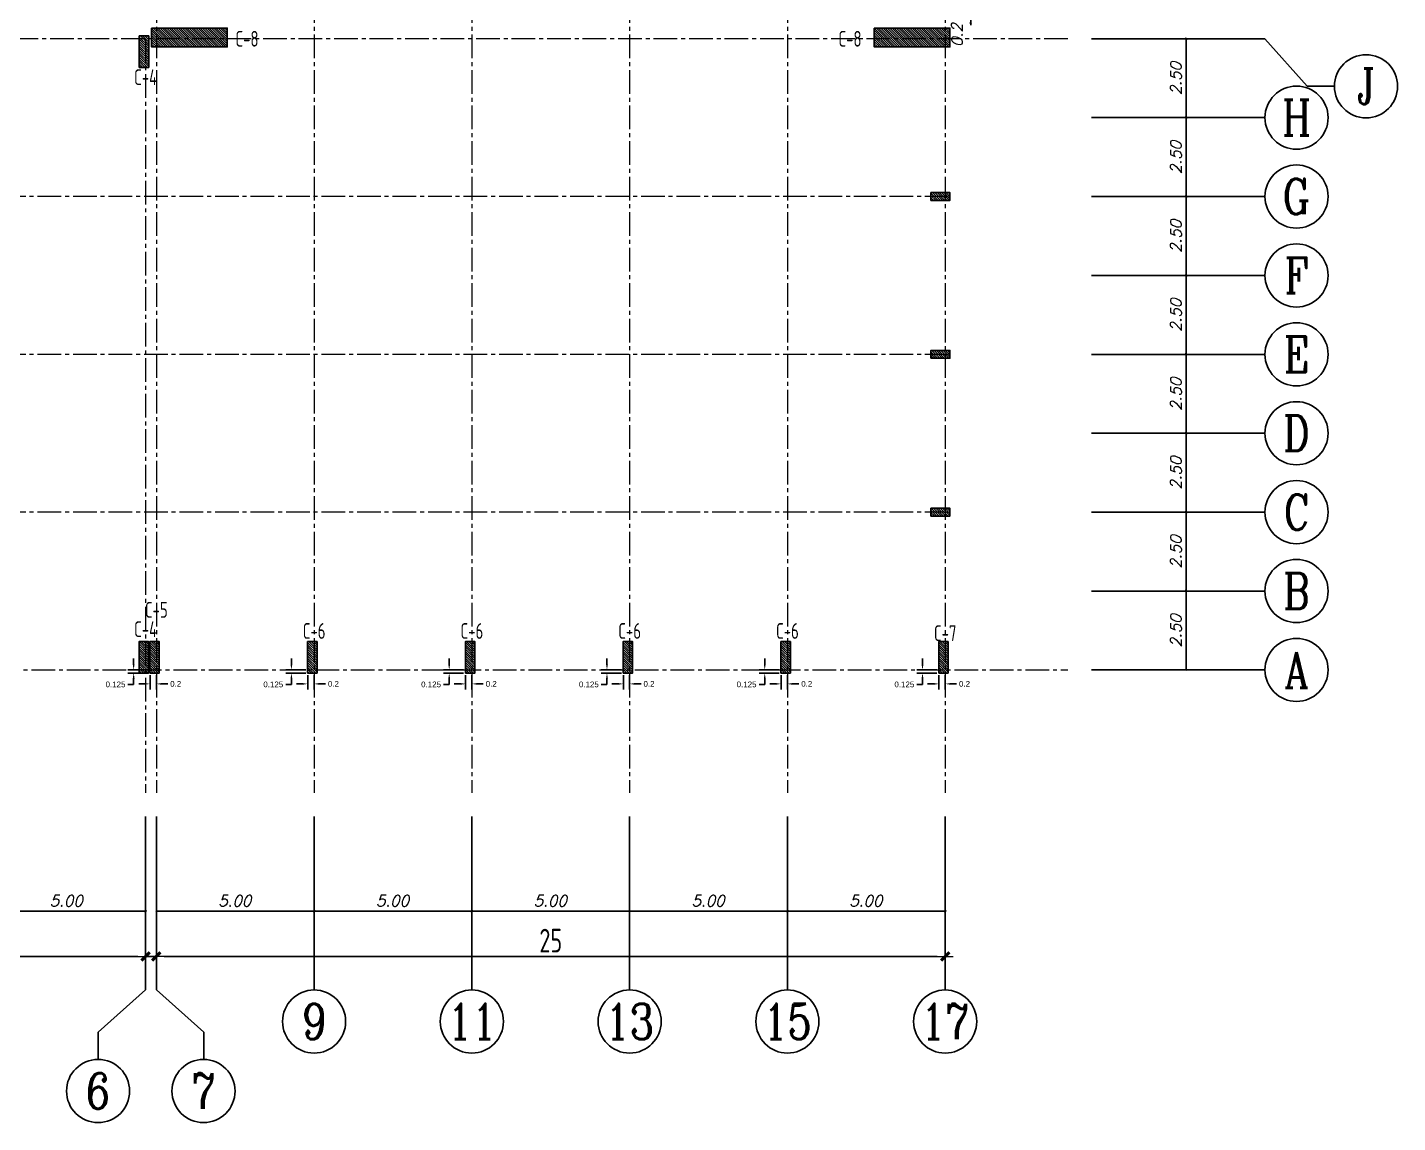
# Model space of a CAD drawing. Header units: metres. Extents: x 202848 to 204724, y 1924431 to 1925550.
# Drawn here: x 204070.91 to 204114.33, y 1925070.62 to 1925105.32 of the extents above; entities that cross this region are included whole.
import ezdxf
from ezdxf.enums import TextEntityAlignment as Align

# ---------------------------------------------------------------- set-up
doc = ezdxf.new("R2010")
doc.units = ezdxf.units.M
doc.header["$MEASUREMENT"] = 0
doc.linetypes.add('CENTER2', pattern=[1.125, 0.75, -0.125, 0.125, -0.125])
doc.layers.add('Axis', color=1, linetype='CENTER2', lineweight=5)
doc.layers.add('Dimations', color=3, linetype='Continuous', lineweight=5)
for name, color, linetype in [('Axis Name', 8, 'Continuous'), ('Columns', 2, 'Continuous'), ('YQ_DIM', 3, 'Continuous')]:
    doc.layers.add(name, color=color, linetype=linetype)
doc.styles.add('ROMANS', font='romans.shx', dxfattribs={"oblique": 15})
doc.styles.get("Standard").update_dxf_attribs({"font": 'arial.ttf'})
doc.styles.add('YQ_AXIS', font='COMPLEX.SHX', dxfattribs={"width": 0.8, "bigfont": 'GBCBIG.SHX'})
doc.styles.add('YQ_DIM', font='SUPEROS.SHX', dxfattribs={"width": 0.8, "bigfont": 'HZDX.SHX'})
doc.styles.add('YQ_TEXT', font='SUPEROS.SHX', dxfattribs={"width": 0.8, "bigfont": 'HZDX.SHX'})
doc.dimstyles.new('Copy(2) of DIM-50$', dxfattribs={"dimscale": 0, "dimtxt": 0.35, "dimasz": 0.03, "dimexe": 0, "dimexo": 0, "dimgap": 0.15, "dimtad": 1, "dimzin": 0, "dimdsep": 46, "dimtxsty": 'ROMANS', "dimblk1": 'OBLIQUE', "dimblk2": 'DTICK', "dimsah": 1, "dimcen": 0.1, "dimse1": 1, "dimse2": 1, "dimclrd": 2, "dimclre": 51, "dimclrt": 3, "dimaunit": 1, "dimadec": 0, "dimazin": 0, "dimtfac": 1e-05, "dimtmove": 2, "dimatfit": 0, "dimldrblk": 'DTICK', "dimfxl": 0, "dimtolj": 1, "dimtzin": 0, "dimlwe": -1, "dimarcsym": 0})
doc.dimstyles.get("Standard").update_dxf_attribs({"dimtxt": 0.18, "dimasz": 0.18, "dimexe": 0.18, "dimexo": 0.0625, "dimgap": 0.09, "dimtad": 0, "dimtih": 1, "dimtoh": 1, "dimdec": 4, "dimzin": 0, "dimdsep": 46, "dimtxsty": 'Standard', "dimcen": 0.09, "dimadec": 0, "dimazin": 0, "dimtfac": 1, "dimtdec": 4, "dimtofl": 0, "dimtmove": 0, "dimatfit": 3, "dimfxl": 1, "dimtolj": 1, "dimtzin": 0, "dimarcsym": 0})
doc.dimstyles.new('yqm0_250', dxfattribs={"dimscale": 0.25, "dimtxt": 3, "dimasz": 1, "dimexe": 1.5, "dimexo": 3, "dimgap": 0.5, "dimtad": 1, "dimdec": 3, "dimdsep": 46, "dimtxsty": 'YQ_DIM', "dimblk": 'YQTICK', "dimcen": 0, "dimclrd": 256, "dimclre": 256, "dimclrt": 7, "dimadec": 1, "dimazin": 2, "dimtfac": 1, "dimtdec": 4, "dimtix": 1, "dimtmove": 2, "dimatfit": 2, "dimfxl": 1, "dimtolj": 1, "dimtzin": 0, "dimarcsym": 0})
pattern_1 = [(135, (510.506864, 218.711283), (-0.0353553390593, -0.0353553390593), [])]
pattern_2 = [(135, (510.506864, 218.751283), (-0.0353553390593, -0.0353553390593), [])]
pattern_3 = [(135, (510.45054, 218.211283), (-0.0353553390593, -0.0353553390593), [])]

# ---------------------------------------------------------------- blocks, each defined once
blk = doc.blocks.new('_OBLIQUE')
at = {"color": 0, "linetype": 'ByBlock'}
blk.add_line((-0.5, -0.5), (0.5, 0.5), dxfattribs=at)
blk = doc.blocks.new('DTICK')
at = {"color": 3}
blk.add_line((-1, -1), (1, 1), dxfattribs=at)
for p, q in [((-1, 0), (1, 0)), ((0, 1), (0, -1))]:
    blk.add_line(p, q)
blk = doc.blocks.new('*D657')
at = {"layer": 'Defpoints', "color": 0, "lineweight": -2, "transparency": 16777216}
for p in [(204100.094, 1925105.645), (204100.094, 1925105.455), (204100.802, 1925105.455)]:
    blk.add_point(p, dxfattribs=at)
at = {"layer": 'Dimations', "color": 2, "lineweight": -2, "transparency": 16777216}
for p, q in [((204100.802, 1925105.645), (204100.802, 1925105.675)), ((204100.802, 1925105.645), (204100.802, 1925105.455)), ((204100.802, 1925105.425), (204100.802, 1925105.395))]:
    blk.add_line(p, q, dxfattribs=at)
at = {"layer": 'Dimations', "color": 2, "lineweight": -2, "transparency": 16777216, "xscale": 0.03, "yscale": 0.03, "zscale": 0.03}
for name, p, rotation in [('_OBLIQUE', (204100.802, 1925105.645), 270), ('DTICK', (204100.802, 1925105.455), 90)]:
    blk.add_blockref(name, p, dxfattribs=dict(at, rotation=rotation))
at = {"layer": 'Dimations', "color": 3, "lineweight": -2, "transparency": 16777216, "insert": (204100.369, 1925105.081), "char_height": 0.35, "attachment_point": 5, "rotation": 90, "style": 'ROMANS'}
blk.add_mtext('\\A1;0.2', dxfattribs=at)
blk = doc.blocks.new('*D747')
at = {"layer": 'Defpoints', "color": 0, "lineweight": -2, "transparency": 16777216}
for p in [(204099.794, 1925084.865), (204099.994, 1925084.865), (204099.994, 1925084.522)]:
    blk.add_point(p, dxfattribs=at)
at = {"layer": 'Dimations', "color": 0, "lineweight": -2, "transparency": 16777216}
for p, q in [((204099.794, 1925084.802), (204099.794, 1925084.342)), ((204099.994, 1925084.802), (204099.994, 1925084.342)), ((204099.614, 1925084.522), (204099.434, 1925084.522)), ((204100.174, 1925084.522), (204100.354, 1925084.522))]:
    blk.add_line(p, q, dxfattribs=at)
for points in [[(204099.614, 1925084.552), (204099.614, 1925084.492), (204099.794, 1925084.522)], [(204100.174, 1925084.552), (204100.174, 1925084.492), (204099.994, 1925084.522)]]:
    blk.add_solid(points, dxfattribs=at)
at = {"layer": 'Dimations', "color": 0, "lineweight": -2, "transparency": 16777216, "insert": (204100.607, 1925084.522), "char_height": 0.18, "attachment_point": 5}
blk.add_mtext('\\A1;0.2', dxfattribs=at)
blk = doc.blocks.new('*D748')
at = {"layer": 'Defpoints', "color": 0, "lineweight": -2, "transparency": 16777216}
for p in [(204099.275, 1925084.865), (204099.794, 1925084.965), (204099.794, 1925084.865)]:
    blk.add_point(p, dxfattribs=at)
at = {"layer": 'Dimations', "color": 0, "lineweight": -2, "transparency": 16777216}
for p, q in [((204099.275, 1925085.145), (204099.275, 1925085.325)), ((204099.731, 1925084.965), (204099.095, 1925084.965)), ((204099.731, 1925084.865), (204099.095, 1925084.865)), ((204099.275, 1925084.505), (204099.095, 1925084.505)), ((204099.275, 1925084.685), (204099.275, 1925084.505))]:
    blk.add_line(p, q, dxfattribs=at)
for points in [[(204099.245, 1925085.145), (204099.305, 1925085.145), (204099.275, 1925084.965)], [(204099.245, 1925084.685), (204099.305, 1925084.685), (204099.275, 1925084.865)]]:
    blk.add_solid(points, dxfattribs=at)
at = {"layer": 'Dimations', "color": 0, "lineweight": -2, "transparency": 16777216, "insert": (204098.7, 1925084.505), "char_height": 0.18, "attachment_point": 5}
blk.add_mtext('\\A1;0.125', dxfattribs=at)
blk = doc.blocks.new('*D1230')
at = {"layer": 'Defpoints', "color": 0, "lineweight": -2, "transparency": 16777216}
for p in [(204069.654, 1925081.073), (204074.654, 1925081.073), (204074.654, 1925077.323)]:
    blk.add_point(p, dxfattribs=at)
at = {"layer": 'Dimations', "color": 2, "lineweight": -2, "transparency": 16777216}
blk.add_line((204069.654, 1925077.323), (204074.624, 1925077.323), dxfattribs=at)
at = {"layer": 'Dimations', "color": 2, "lineweight": -2, "transparency": 16777216, "xscale": 0.03, "yscale": 0.03, "zscale": 0.03, "rotation": 180}
blk.add_blockref('_OBLIQUE', (204069.654, 1925077.323), dxfattribs=at)
at = {"layer": 'Dimations', "color": 2, "lineweight": -2, "transparency": 16777216, "xscale": 0.03, "yscale": 0.03, "zscale": 0.03}
blk.add_blockref('DTICK', (204074.654, 1925077.323), dxfattribs=at)
at = {"layer": 'Dimations', "color": 3, "transparency": 16777216, "insert": (204072.139, 1925077.648), "char_height": 0.35, "attachment_point": 5, "style": 'ROMANS'}
blk.add_mtext('\\A1;5.00', dxfattribs=at)
blk = doc.blocks.new('*D1231')
at = {"layer": 'Defpoints', "color": 0, "lineweight": -2, "transparency": 16777216}
for p in [(204074.994, 1925081.073), (204079.994, 1925081.073), (204079.994, 1925077.323)]:
    blk.add_point(p, dxfattribs=at)
at = {"layer": 'Dimations', "color": 2, "lineweight": -2, "transparency": 16777216}
blk.add_line((204074.994, 1925077.323), (204079.964, 1925077.323), dxfattribs=at)
at = {"layer": 'Dimations', "color": 2, "lineweight": -2, "transparency": 16777216, "xscale": 0.03, "yscale": 0.03, "zscale": 0.03, "rotation": 180}
blk.add_blockref('_OBLIQUE', (204074.994, 1925077.323), dxfattribs=at)
at = {"layer": 'Dimations', "color": 2, "lineweight": -2, "transparency": 16777216, "xscale": 0.03, "yscale": 0.03, "zscale": 0.03}
blk.add_blockref('DTICK', (204079.994, 1925077.323), dxfattribs=at)
at = {"layer": 'Dimations', "color": 3, "transparency": 16777216, "insert": (204077.479, 1925077.648), "char_height": 0.35, "attachment_point": 5, "style": 'ROMANS'}
blk.add_mtext('\\A1;5.00', dxfattribs=at)
blk = doc.blocks.new('*D1232')
at = {"layer": 'Defpoints', "color": 0, "lineweight": -2, "transparency": 16777216}
for p in [(204079.994, 1925081.073), (204084.994, 1925081.073), (204084.994, 1925077.323)]:
    blk.add_point(p, dxfattribs=at)
at = {"layer": 'Dimations', "color": 2, "lineweight": -2, "transparency": 16777216}
blk.add_line((204079.994, 1925077.323), (204084.964, 1925077.323), dxfattribs=at)
at = {"layer": 'Dimations', "color": 2, "lineweight": -2, "transparency": 16777216, "xscale": 0.03, "yscale": 0.03, "zscale": 0.03, "rotation": 180}
blk.add_blockref('_OBLIQUE', (204079.994, 1925077.323), dxfattribs=at)
at = {"layer": 'Dimations', "color": 2, "lineweight": -2, "transparency": 16777216, "xscale": 0.03, "yscale": 0.03, "zscale": 0.03}
blk.add_blockref('DTICK', (204084.994, 1925077.323), dxfattribs=at)
at = {"layer": 'Dimations', "color": 3, "transparency": 16777216, "insert": (204082.479, 1925077.648), "char_height": 0.35, "attachment_point": 5, "style": 'ROMANS'}
blk.add_mtext('\\A1;5.00', dxfattribs=at)
blk = doc.blocks.new('*D1233')
at = {"layer": 'Defpoints', "color": 0, "lineweight": -2, "transparency": 16777216}
for p in [(204084.994, 1925081.073), (204089.994, 1925081.073), (204089.994, 1925077.323)]:
    blk.add_point(p, dxfattribs=at)
at = {"layer": 'Dimations', "color": 2, "lineweight": -2, "transparency": 16777216}
blk.add_line((204084.994, 1925077.323), (204089.964, 1925077.323), dxfattribs=at)
at = {"layer": 'Dimations', "color": 2, "lineweight": -2, "transparency": 16777216, "xscale": 0.03, "yscale": 0.03, "zscale": 0.03, "rotation": 180}
blk.add_blockref('_OBLIQUE', (204084.994, 1925077.323), dxfattribs=at)
at = {"layer": 'Dimations', "color": 2, "lineweight": -2, "transparency": 16777216, "xscale": 0.03, "yscale": 0.03, "zscale": 0.03}
blk.add_blockref('DTICK', (204089.994, 1925077.323), dxfattribs=at)
at = {"layer": 'Dimations', "color": 3, "transparency": 16777216, "insert": (204087.479, 1925077.648), "char_height": 0.35, "attachment_point": 5, "style": 'ROMANS'}
blk.add_mtext('\\A1;5.00', dxfattribs=at)
blk = doc.blocks.new('*D1234')
at = {"layer": 'Defpoints', "color": 0, "lineweight": -2, "transparency": 16777216}
for p in [(204089.994, 1925081.073), (204094.994, 1925081.073), (204094.994, 1925077.323)]:
    blk.add_point(p, dxfattribs=at)
at = {"layer": 'Dimations', "color": 2, "lineweight": -2, "transparency": 16777216}
blk.add_line((204089.994, 1925077.323), (204094.964, 1925077.323), dxfattribs=at)
at = {"layer": 'Dimations', "color": 2, "lineweight": -2, "transparency": 16777216, "xscale": 0.03, "yscale": 0.03, "zscale": 0.03, "rotation": 180}
blk.add_blockref('_OBLIQUE', (204089.994, 1925077.323), dxfattribs=at)
at = {"layer": 'Dimations', "color": 2, "lineweight": -2, "transparency": 16777216, "xscale": 0.03, "yscale": 0.03, "zscale": 0.03}
blk.add_blockref('DTICK', (204094.994, 1925077.323), dxfattribs=at)
at = {"layer": 'Dimations', "color": 3, "transparency": 16777216, "insert": (204092.479, 1925077.648), "char_height": 0.35, "attachment_point": 5, "style": 'ROMANS'}
blk.add_mtext('\\A1;5.00', dxfattribs=at)
blk = doc.blocks.new('*D1235')
at = {"layer": 'Defpoints', "color": 0, "lineweight": -2, "transparency": 16777216}
for p in [(204094.994, 1925081.073), (204099.994, 1925081.073), (204099.994, 1925077.323)]:
    blk.add_point(p, dxfattribs=at)
at = {"layer": 'Dimations', "color": 2, "lineweight": -2, "transparency": 16777216}
blk.add_line((204094.994, 1925077.323), (204099.964, 1925077.323), dxfattribs=at)
at = {"layer": 'Dimations', "color": 2, "lineweight": -2, "transparency": 16777216, "xscale": 0.03, "yscale": 0.03, "zscale": 0.03, "rotation": 180}
blk.add_blockref('_OBLIQUE', (204094.994, 1925077.323), dxfattribs=at)
at = {"layer": 'Dimations', "color": 2, "lineweight": -2, "transparency": 16777216, "xscale": 0.03, "yscale": 0.03, "zscale": 0.03}
blk.add_blockref('DTICK', (204099.994, 1925077.323), dxfattribs=at)
at = {"layer": 'Dimations', "color": 3, "transparency": 16777216, "insert": (204097.479, 1925077.648), "char_height": 0.35, "attachment_point": 5, "style": 'ROMANS'}
blk.add_mtext('\\A1;5.00', dxfattribs=at)
blk = doc.blocks.new('YQTICK')
blk.add_line((-1, 0), (1, 0))
at = {"const_width": 0.4}
blk.add_lwpolyline([(0.53, 0.53), (-0.53, -0.53)], dxfattribs=at)
blk = doc.blocks.new('*D1258')
at = {"layer": 'Defpoints', "color": 0, "lineweight": -2, "transparency": 16777216}
for p in [(204049.654, 1925081.073), (204074.654, 1925081.073), (204074.654, 1925075.887)]:
    blk.add_point(p, dxfattribs=at)
at = {"layer": 'Dimations', "lineweight": -2, "transparency": 16777216}
for p, q in [((204049.654, 1925080.323), (204049.654, 1925075.512)), ((204074.654, 1925080.323), (204074.654, 1925075.512)), ((204049.904, 1925075.887), (204074.404, 1925075.887))]:
    blk.add_line(p, q, dxfattribs=at)
at = {"layer": 'Dimations', "lineweight": -2, "transparency": 16777216, "xscale": 0.25, "yscale": 0.25, "zscale": 0.25, "rotation": 180}
blk.add_blockref('YQTICK', (204049.654, 1925075.887), dxfattribs=at)
at = {"layer": 'Dimations', "lineweight": -2, "transparency": 16777216, "xscale": 0.25, "yscale": 0.25, "zscale": 0.25}
blk.add_blockref('YQTICK', (204074.654, 1925075.887), dxfattribs=at)
at = {"layer": 'Dimations', "color": 7, "transparency": 16777216, "insert": (204062.154, 1925076.387), "char_height": 0.75, "attachment_point": 5, "style": 'YQ_DIM'}
blk.add_mtext('\\A1;25', dxfattribs=at)
blk = doc.blocks.new('*D1259')
at = {"layer": 'Defpoints', "color": 0, "lineweight": -2, "transparency": 16777216}
for p in [(204074.994, 1925081.073), (204099.994, 1925081.073), (204099.994, 1925075.887)]:
    blk.add_point(p, dxfattribs=at)
at = {"layer": 'Dimations', "lineweight": -2, "transparency": 16777216}
for p, q in [((204074.994, 1925080.323), (204074.994, 1925075.512)), ((204099.994, 1925080.323), (204099.994, 1925075.512)), ((204075.244, 1925075.887), (204099.744, 1925075.887))]:
    blk.add_line(p, q, dxfattribs=at)
at = {"layer": 'Dimations', "lineweight": -2, "transparency": 16777216, "xscale": 0.25, "yscale": 0.25, "zscale": 0.25, "rotation": 180}
blk.add_blockref('YQTICK', (204074.994, 1925075.887), dxfattribs=at)
at = {"layer": 'Dimations', "lineweight": -2, "transparency": 16777216, "xscale": 0.25, "yscale": 0.25, "zscale": 0.25}
blk.add_blockref('YQTICK', (204099.994, 1925075.887), dxfattribs=at)
at = {"layer": 'Dimations', "color": 7, "transparency": 16777216, "insert": (204087.494, 1925076.387), "char_height": 0.75, "attachment_point": 5, "style": 'YQ_DIM'}
blk.add_mtext('\\A1;25', dxfattribs=at)
blk = doc.blocks.new('*D1278')
at = {"layer": 'Defpoints', "color": 0, "lineweight": -2, "transparency": 16777216}
for p in [(204103.879, 1925087.465), (204107.629, 1925087.465), (204103.879, 1925084.965)]:
    blk.add_point(p, dxfattribs=at)
at = {"layer": 'Dimations', "color": 2, "lineweight": -2, "transparency": 16777216}
blk.add_line((204107.629, 1925084.965), (204107.629, 1925087.435), dxfattribs=at)
at = {"layer": 'Dimations', "color": 2, "lineweight": -2, "transparency": 16777216, "xscale": 0.03, "yscale": 0.03, "zscale": 0.03}
for name, p, rotation in [('DTICK', (204107.629, 1925087.465), 90), ('_OBLIQUE', (204107.629, 1925084.965), 270)]:
    blk.add_blockref(name, p, dxfattribs=dict(at, rotation=rotation))
at = {"layer": 'Dimations', "color": 3, "transparency": 16777216, "insert": (204107.304, 1925086.2), "char_height": 0.35, "attachment_point": 5, "rotation": 90, "style": 'ROMANS'}
blk.add_mtext('\\A1;2.50', dxfattribs=at)
blk = doc.blocks.new('*D1279')
at = {"layer": 'Defpoints', "color": 0, "lineweight": -2, "transparency": 16777216}
for p in [(204103.879, 1925089.965), (204107.629, 1925089.965), (204103.879, 1925087.465)]:
    blk.add_point(p, dxfattribs=at)
at = {"layer": 'Dimations', "color": 2, "lineweight": -2, "transparency": 16777216}
blk.add_line((204107.629, 1925087.465), (204107.629, 1925089.935), dxfattribs=at)
at = {"layer": 'Dimations', "color": 2, "lineweight": -2, "transparency": 16777216, "xscale": 0.03, "yscale": 0.03, "zscale": 0.03}
for name, p, rotation in [('DTICK', (204107.629, 1925089.965), 90), ('_OBLIQUE', (204107.629, 1925087.465), 270)]:
    blk.add_blockref(name, p, dxfattribs=dict(at, rotation=rotation))
at = {"layer": 'Dimations', "color": 3, "transparency": 16777216, "insert": (204107.304, 1925088.7), "char_height": 0.35, "attachment_point": 5, "rotation": 90, "style": 'ROMANS'}
blk.add_mtext('\\A1;2.50', dxfattribs=at)
blk = doc.blocks.new('*D1280')
at = {"layer": 'Defpoints', "color": 0, "lineweight": -2, "transparency": 16777216}
for p in [(204103.879, 1925092.465), (204107.629, 1925092.465), (204103.879, 1925089.965)]:
    blk.add_point(p, dxfattribs=at)
at = {"layer": 'Dimations', "color": 2, "lineweight": -2, "transparency": 16777216}
blk.add_line((204107.629, 1925089.965), (204107.629, 1925092.435), dxfattribs=at)
at = {"layer": 'Dimations', "color": 2, "lineweight": -2, "transparency": 16777216, "xscale": 0.03, "yscale": 0.03, "zscale": 0.03}
for name, p, rotation in [('DTICK', (204107.629, 1925092.465), 90), ('_OBLIQUE', (204107.629, 1925089.965), 270)]:
    blk.add_blockref(name, p, dxfattribs=dict(at, rotation=rotation))
at = {"layer": 'Dimations', "color": 3, "transparency": 16777216, "insert": (204107.304, 1925091.2), "char_height": 0.35, "attachment_point": 5, "rotation": 90, "style": 'ROMANS'}
blk.add_mtext('\\A1;2.50', dxfattribs=at)
blk = doc.blocks.new('*D1281')
at = {"layer": 'Defpoints', "color": 0, "lineweight": -2, "transparency": 16777216}
for p in [(204103.879, 1925094.965), (204107.629, 1925094.965), (204103.879, 1925092.465)]:
    blk.add_point(p, dxfattribs=at)
at = {"layer": 'Dimations', "color": 2, "lineweight": -2, "transparency": 16777216}
blk.add_line((204107.629, 1925092.465), (204107.629, 1925094.935), dxfattribs=at)
at = {"layer": 'Dimations', "color": 2, "lineweight": -2, "transparency": 16777216, "xscale": 0.03, "yscale": 0.03, "zscale": 0.03}
for name, p, rotation in [('DTICK', (204107.629, 1925094.965), 90), ('_OBLIQUE', (204107.629, 1925092.465), 270)]:
    blk.add_blockref(name, p, dxfattribs=dict(at, rotation=rotation))
at = {"layer": 'Dimations', "color": 3, "transparency": 16777216, "insert": (204107.304, 1925093.7), "char_height": 0.35, "attachment_point": 5, "rotation": 90, "style": 'ROMANS'}
blk.add_mtext('\\A1;2.50', dxfattribs=at)
blk = doc.blocks.new('*D1282')
at = {"layer": 'Defpoints', "color": 0, "lineweight": -2, "transparency": 16777216}
for p in [(204103.879, 1925097.465), (204107.629, 1925097.465), (204103.879, 1925094.965)]:
    blk.add_point(p, dxfattribs=at)
at = {"layer": 'Dimations', "color": 2, "lineweight": -2, "transparency": 16777216}
blk.add_line((204107.629, 1925094.965), (204107.629, 1925097.435), dxfattribs=at)
at = {"layer": 'Dimations', "color": 2, "lineweight": -2, "transparency": 16777216, "xscale": 0.03, "yscale": 0.03, "zscale": 0.03}
for name, p, rotation in [('DTICK', (204107.629, 1925097.465), 90), ('_OBLIQUE', (204107.629, 1925094.965), 270)]:
    blk.add_blockref(name, p, dxfattribs=dict(at, rotation=rotation))
at = {"layer": 'Dimations', "color": 3, "transparency": 16777216, "insert": (204107.304, 1925096.2), "char_height": 0.35, "attachment_point": 5, "rotation": 90, "style": 'ROMANS'}
blk.add_mtext('\\A1;2.50', dxfattribs=at)
blk = doc.blocks.new('*D1283')
at = {"layer": 'Defpoints', "color": 0, "lineweight": -2, "transparency": 16777216}
for p in [(204103.879, 1925099.965), (204107.629, 1925099.965), (204103.879, 1925097.465)]:
    blk.add_point(p, dxfattribs=at)
at = {"layer": 'Dimations', "color": 2, "lineweight": -2, "transparency": 16777216}
blk.add_line((204107.629, 1925097.465), (204107.629, 1925099.935), dxfattribs=at)
at = {"layer": 'Dimations', "color": 2, "lineweight": -2, "transparency": 16777216, "xscale": 0.03, "yscale": 0.03, "zscale": 0.03}
for name, p, rotation in [('DTICK', (204107.629, 1925099.965), 90), ('_OBLIQUE', (204107.629, 1925097.465), 270)]:
    blk.add_blockref(name, p, dxfattribs=dict(at, rotation=rotation))
at = {"layer": 'Dimations', "color": 3, "transparency": 16777216, "insert": (204107.304, 1925098.7), "char_height": 0.35, "attachment_point": 5, "rotation": 90, "style": 'ROMANS'}
blk.add_mtext('\\A1;2.50', dxfattribs=at)
blk = doc.blocks.new('*D1284')
at = {"layer": 'Defpoints', "color": 0, "lineweight": -2, "transparency": 16777216}
for p in [(204103.879, 1925102.465), (204107.629, 1925102.465), (204103.879, 1925099.965)]:
    blk.add_point(p, dxfattribs=at)
at = {"layer": 'Dimations', "color": 2, "lineweight": -2, "transparency": 16777216}
blk.add_line((204107.629, 1925099.965), (204107.629, 1925102.435), dxfattribs=at)
at = {"layer": 'Dimations', "color": 2, "lineweight": -2, "transparency": 16777216, "xscale": 0.03, "yscale": 0.03, "zscale": 0.03}
for name, p, rotation in [('DTICK', (204107.629, 1925102.465), 90), ('_OBLIQUE', (204107.629, 1925099.965), 270)]:
    blk.add_blockref(name, p, dxfattribs=dict(at, rotation=rotation))
at = {"layer": 'Dimations', "color": 3, "transparency": 16777216, "insert": (204107.304, 1925101.2), "char_height": 0.35, "attachment_point": 5, "rotation": 90, "style": 'ROMANS'}
blk.add_mtext('\\A1;2.50', dxfattribs=at)
blk = doc.blocks.new('*D1285')
at = {"layer": 'Defpoints', "color": 0, "lineweight": -2, "transparency": 16777216}
for p in [(204103.879, 1925104.965), (204107.629, 1925104.965), (204103.879, 1925102.465)]:
    blk.add_point(p, dxfattribs=at)
at = {"layer": 'Dimations', "color": 2, "lineweight": -2, "transparency": 16777216}
blk.add_line((204107.629, 1925102.465), (204107.629, 1925104.935), dxfattribs=at)
at = {"layer": 'Dimations', "color": 2, "lineweight": -2, "transparency": 16777216, "xscale": 0.03, "yscale": 0.03, "zscale": 0.03}
for name, p, rotation in [('DTICK', (204107.629, 1925104.965), 90), ('_OBLIQUE', (204107.629, 1925102.465), 270)]:
    blk.add_blockref(name, p, dxfattribs=dict(at, rotation=rotation))
at = {"layer": 'Dimations', "color": 3, "transparency": 16777216, "insert": (204107.304, 1925103.7), "char_height": 0.35, "attachment_point": 5, "rotation": 90, "style": 'ROMANS'}
blk.add_mtext('\\A1;2.50', dxfattribs=at)
blk = doc.blocks.new('*U749')
at = {"layer": 'Dimations', "lineweight": -2}
dim = blk.add_linear_dim(base=(-0.30807, 0.03116), p1=(0.21096, 0.13116), p2=(0.21096, 0.03116), angle=90, text='0.125', dimstyle='Standard', dxfattribs=at)
dim.commit()
dim.dimension.update_dxf_attribs({"geometry": '*D748', "text_midpoint": (-0.88245, -0.32884), "insert": (-204099.58287, -1925084.83362)})
dim = blk.add_linear_dim(base=(0.41096, -0.31116), p1=(0.21096, 0.03116), p2=(0.41096, 0.03116), text='0.2', dimstyle='Standard', dxfattribs=at)
dim.commit()
dim.dimension.update_dxf_attribs({"geometry": '*D747', "text_midpoint": (1.02389, -0.31116), "insert": (-204099.58287, -1925084.83362)})
blk = doc.blocks.new('*U750')
at = {"layer": 'Dimations', "color": 0, "linetype": 'ByBlock', "lineweight": -2, "transparency": 16777216}
for p in [(-25, 0), (-20, 0), (-15, 0), (-10, 0), (-5, 0), (0, 0)]:
    blk.add_blockref('*U749', p, dxfattribs=at)

msp = doc.modelspace()

# ---------------------------------------------------------------- hatches: boundary and pattern name
at = {"layer": 'Columns', "transparency": 33554687}
h = msp.add_hatch(dxfattribs=at)
h.set_pattern_fill('ANSI31', color=256, scale=0.4, angle=90)
h.set_pattern_definition(pattern_2)
h.paths.add_polyline_path([(204074.8438, 1925105.3048), (204074.8438, 1925104.7048), (204077.2438, 1925104.7048), (204077.2438, 1925105.3048)])
h = msp.add_hatch(dxfattribs=at)
h.set_pattern_fill('ANSI31', color=256, scale=0.4, angle=90)
h.set_pattern_definition(pattern_2)
h.paths.add_polyline_path([(204097.7438, 1925105.3048), (204097.7438, 1925104.7048), (204100.1438, 1925104.7048), (204100.1438, 1925105.3048)])
h = msp.add_hatch(dxfattribs=at)
h.set_pattern_fill('ANSI31', color=256, scale=0.4, angle=90)
h.set_pattern_definition([(135, (510.45686, 218.701247), (-0.0353553390593, -0.0353553390593), [])])
h.paths.add_polyline_path([(204074.4539, 1925104.0547), (204074.7539, 1925104.0547), (204074.7539, 1925105.0547), (204074.4539, 1925105.0547)])
h = msp.add_hatch(dxfattribs=at)
h.set_pattern_fill('ANSI31', color=256, scale=0.4, angle=90)
h.set_pattern_definition(pattern_1)
h.paths.add_polyline_path([(204099.5438, 1925100.0898), (204099.5438, 1925099.8398), (204100.1438, 1925099.8398), (204100.1438, 1925100.0898)])
h = msp.add_hatch(dxfattribs=at)
h.set_pattern_fill('ANSI31', color=256, scale=0.4, angle=90)
h.set_pattern_definition(pattern_1)
h.paths.add_polyline_path([(204099.5438, 1925095.0898), (204099.5438, 1925094.8398), (204100.1438, 1925094.8398), (204100.1438, 1925095.0898)])
h = msp.add_hatch(dxfattribs=at)
h.set_pattern_fill('ANSI31', color=256, scale=0.4, angle=90)
h.set_pattern_definition(pattern_1)
h.paths.add_polyline_path([(204099.5438, 1925090.0898), (204099.5438, 1925089.8398), (204100.1438, 1925089.8398), (204100.1438, 1925090.0898)])
h = msp.add_hatch(dxfattribs=at)
h.set_pattern_fill('ANSI31', color=256, scale=0.4, angle=90)
h.set_pattern_definition(pattern_3)
h.paths.add_polyline_path([(204074.4475, 1925084.8648), (204074.7475, 1925084.8648), (204074.7475, 1925085.8648), (204074.4475, 1925085.8648)])
h = msp.add_hatch(dxfattribs=at)
h.set_pattern_fill('ANSI31', color=256, scale=0.4, angle=90)
h.set_pattern_definition([(135, (485.45054, 218.211283), (-0.0353553390593, -0.0353553390593), [])])
h.paths.add_polyline_path([(204074.7875, 1925084.8648), (204075.0875, 1925084.8648), (204075.0875, 1925085.8648), (204074.7875, 1925085.8648)])
h = msp.add_hatch(dxfattribs=at)
h.set_pattern_fill('ANSI31', color=256, scale=0.4, angle=90)
h.set_pattern_definition([(135, (490.45054, 218.211283), (-0.0353553390593, -0.0353553390593), [])])
h.paths.add_polyline_path([(204079.7875, 1925084.8648), (204080.0875, 1925084.8648), (204080.0875, 1925085.8648), (204079.7875, 1925085.8648)])
h = msp.add_hatch(dxfattribs=at)
h.set_pattern_fill('ANSI31', color=256, scale=0.4, angle=90)
h.set_pattern_definition([(135, (495.45054, 218.211283), (-0.0353553390593, -0.0353553390593), [])])
h.paths.add_polyline_path([(204084.7875, 1925084.8648), (204085.0875, 1925084.8648), (204085.0875, 1925085.8648), (204084.7875, 1925085.8648)])
h = msp.add_hatch(dxfattribs=at)
h.set_pattern_fill('ANSI31', color=256, scale=0.4, angle=90)
h.set_pattern_definition([(135, (500.45054, 218.211283), (-0.0353553390593, -0.0353553390593), [])])
h.paths.add_polyline_path([(204089.7875, 1925084.8648), (204090.0875, 1925084.8648), (204090.0875, 1925085.8648), (204089.7875, 1925085.8648)])
h = msp.add_hatch(dxfattribs=at)
h.set_pattern_fill('ANSI31', color=256, scale=0.4, angle=90)
h.set_pattern_definition([(135, (505.45054, 218.211283), (-0.0353553390593, -0.0353553390593), [])])
h.paths.add_polyline_path([(204094.7875, 1925084.8648), (204095.0875, 1925084.8648), (204095.0875, 1925085.8648), (204094.7875, 1925085.8648)])
h = msp.add_hatch(dxfattribs=at)
h.set_pattern_fill('ANSI31', color=256, scale=0.4, angle=90)
h.set_pattern_definition(pattern_3)
h.paths.add_polyline_path([(204099.7875, 1925084.8648), (204100.0875, 1925084.8648), (204100.0875, 1925085.8648), (204099.7875, 1925085.8648)])

# ---------------------------------------------------------------- linework, layer by layer
at = {"layer": 'Axis'}
for p, q in [((204074.9938, 1925157.97), (204074.9938, 1925081.0728)), ((204079.9938, 1925157.97), (204079.9938, 1925081.0728)), ((204079.9938, 1925157.97), (204079.9938, 1925081.0728)), ((204084.9938, 1925157.97), (204084.9938, 1925081.0728)), ((204084.9938, 1925157.97), (204084.9938, 1925081.0728)), ((204089.9938, 1925157.97), (204089.9938, 1925081.0728)), ((204089.9938, 1925157.97), (204089.9938, 1925081.0728)), ((204094.9938, 1925157.97), (204094.9938, 1925081.0728)), ((204094.9938, 1925157.97), (204094.9938, 1925081.0728)), ((204099.9938, 1925157.97), (204099.9938, 1925081.0728)), ((204103.8787, 1925104.9648), (204049.6538, 1925104.9648)), ((204074.6538, 1925104.9648), (204074.6538, 1925081.0728)), ((204100.1038, 1925099.9648), (204049.6538, 1925099.9648)), ((204100.1038, 1925094.9648), (204049.6538, 1925094.9648)), ((204100.1038, 1925089.9648), (204049.6538, 1925089.9648)), ((204049.6606, 1925084.9648), (204103.8787, 1925084.9648))]:
    msp.add_line(p, q, dxfattribs=at)
at = {"layer": 'Axis Name'}
for p, q in [((204110.1287, 1925104.9648), (204104.6287, 1925104.9648)), ((204110.1287, 1925104.9648), (204111.4618, 1925103.4585)), ((204111.4618, 1925103.4585), (204112.3312, 1925103.4585)), ((204110.1287, 1925102.4648), (204104.6287, 1925102.4648)), ((204110.1287, 1925099.9648), (204104.6287, 1925099.9648)), ((204110.1287, 1925097.4648), (204104.6287, 1925097.4648)), ((204110.1287, 1925094.9648), (204104.6287, 1925094.9648)), ((204110.1287, 1925092.4648), (204104.6287, 1925092.4648)), ((204110.1287, 1925089.9648), (204104.6287, 1925089.9648)), ((204110.1287, 1925087.4648), (204104.6287, 1925087.4648)), ((204110.1287, 1925084.9648), (204104.6287, 1925084.9648)), ((204074.6538, 1925074.8228), (204074.6538, 1925080.3228)), ((204074.9938, 1925074.8228), (204074.9938, 1925080.3228)), ((204079.9938, 1925074.8228), (204079.9938, 1925080.3228)), ((204084.9938, 1925074.8228), (204084.9938, 1925080.3228)), ((204089.9938, 1925074.8228), (204089.9938, 1925080.3228)), ((204094.9938, 1925074.8228), (204094.9938, 1925080.3228)), ((204099.9938, 1925074.8228), (204099.9938, 1925080.3228)), ((204074.6538, 1925074.8228), (204073.1475, 1925073.4896)), ((204074.9938, 1925074.8228), (204076.5002, 1925073.4896)), ((204073.1475, 1925073.4896), (204073.1475, 1925072.6203)), ((204076.5002, 1925073.4896), (204076.5002, 1925072.6203))]:
    msp.add_line(p, q, dxfattribs=at)
for centre in [(204113.3312, 1925103.4585), (204111.1287, 1925102.4648), (204111.1287, 1925099.9648), (204111.1287, 1925097.4648), (204111.1287, 1925094.9648), (204111.1287, 1925092.4648), (204111.1287, 1925089.9648), (204111.1287, 1925087.4648), (204111.1287, 1925084.9648), (204079.9938, 1925073.8228), (204084.9938, 1925073.8228), (204089.9938, 1925073.8228), (204094.9938, 1925073.8228), (204099.9938, 1925073.8228), (204073.1475, 1925071.6203), (204076.4895, 1925071.6204)]:
    msp.add_circle(centre, 1, dxfattribs=at)
at = {"layer": 'Columns'}
for points in [[(204074.8438, 1925105.3048), (204077.2438, 1925105.3048), (204077.2438, 1925104.7048), (204074.8438, 1925104.7048)], [(204097.7438, 1925105.3048), (204100.1438, 1925105.3048), (204100.1438, 1925104.7048), (204097.7438, 1925104.7048)], [(204074.4539, 1925104.0547), (204074.4539, 1925105.0547), (204074.7539, 1925105.0547), (204074.7539, 1925104.0547)], [(204099.5438, 1925099.8398), (204099.5438, 1925100.0898), (204100.1438, 1925100.0898), (204100.1438, 1925099.8398)], [(204099.5438, 1925094.8398), (204099.5438, 1925095.0898), (204100.1438, 1925095.0898), (204100.1438, 1925094.8398)], [(204099.5438, 1925089.8398), (204099.5438, 1925090.0898), (204100.1438, 1925090.0898), (204100.1438, 1925089.8398)], [(204074.4475, 1925084.8648), (204074.4475, 1925085.8648), (204074.7475, 1925085.8648), (204074.7475, 1925084.8648)], [(204074.7875, 1925084.8648), (204074.7875, 1925085.8648), (204075.0875, 1925085.8648), (204075.0875, 1925084.8648)], [(204079.7875, 1925084.8648), (204079.7875, 1925085.8648), (204080.0875, 1925085.8648), (204080.0875, 1925084.8648)], [(204084.7875, 1925084.8648), (204084.7875, 1925085.8648), (204085.0875, 1925085.8648), (204085.0875, 1925084.8648)], [(204089.7875, 1925084.8648), (204089.7875, 1925085.8648), (204090.0875, 1925085.8648), (204090.0875, 1925084.8648)], [(204094.7875, 1925084.8648), (204094.7875, 1925085.8648), (204095.0875, 1925085.8648), (204095.0875, 1925084.8648)], [(204099.7875, 1925084.8648), (204099.7875, 1925085.8648), (204100.0875, 1925085.8648), (204100.0875, 1925084.8648)]]:
    msp.add_lwpolyline(points, close=True, dxfattribs=at)

# ---------------------------------------------------------------- block references
at = {"layer": 'Dimations', "lineweight": -2}
msp.add_blockref('*U750', (204099.5829, 1925084.8336), dxfattribs=at)

# ---------------------------------------------------------------- texts
at = {"layer": 'Axis Name', "color": 7, "style": 'YQ_AXIS', "width": 0.8}
for s, p in [('J', (204113.3312, 1925103.4585)), ('H', (204111.1287, 1925102.4648)), ('G', (204111.1287, 1925099.9648)), ('F', (204111.1287, 1925097.4648)), ('E', (204111.1287, 1925094.9648)), ('D', (204111.1287, 1925092.4648)), ('C', (204111.1287, 1925089.9648)), ('B', (204111.1287, 1925087.4648)), ('A', (204111.1287, 1925084.9648)), ('9', (204079.9938, 1925073.8228)), ('11', (204084.9938, 1925073.8228)), ('13', (204089.9938, 1925073.8228)), ('15', (204094.9938, 1925073.8228)), ('17', (204099.9938, 1925073.8228)), ('6', (204073.1475, 1925071.6203)), ('7', (204076.4895, 1925071.6204))]:
    msp.add_text(s, height=1.125, dxfattribs=at).set_placement(p, align=Align.MIDDLE)
at = {"layer": 'YQ_DIM', "lineweight": -2, "style": 'YQ_TEXT', "width": 0.8}
for s, p in [('C-8', (204077.8655, 1925104.9648)), ('C-8', (204096.9761, 1925104.9648)), ('C-4', (204074.6538, 1925103.748)), ('C-5', (204074.9938, 1925086.8688)), ('C-4', (204074.6538, 1925086.2572)), ('C-6', (204079.9938, 1925086.1997)), ('C-6', (204084.9938, 1925086.1997)), ('C-6', (204089.9938, 1925086.1997)), ('C-6', (204094.9938, 1925086.1997)), ('C-7', (204099.9938, 1925086.1305))]:
    msp.add_text(s, height=0.5, dxfattribs=at).set_placement(p, align=Align.MIDDLE)

# ---------------------------------------------------------------- dimensions: what is measured, and where the dimension line sits
at = {"layer": 'Dimations', "lineweight": -2}
dim = msp.add_linear_dim(base=(204100.8023, 1925105.4548), p1=(204100.0938, 1925105.6448), p2=(204100.0938, 1925105.4548), angle=90, text='0.2', dimstyle='Copy(2) of DIM-50$', override={"dimscale": 1}, dxfattribs=at)
dim.commit()
dim.dimension.update_dxf_attribs({"geometry": '*D657', "text_midpoint": (204100.3693, 1925105.0812), "dimtype": 160})
at = {"layer": 'Dimations'}
for base, p1, p2, picture, middle in [((204107.6287, 1925104.9648), (204103.8787, 1925102.4648), (204103.8787, 1925104.9648), '*D1285', (204107.3037, 1925103.6998)), ((204107.6287, 1925102.4648), (204103.8787, 1925099.9648), (204103.8787, 1925102.4648), '*D1284', (204107.3037, 1925101.1998)), ((204107.6287, 1925099.9648), (204103.8787, 1925097.4648), (204103.8787, 1925099.9648), '*D1283', (204107.3037, 1925098.6998)), ((204107.6287, 1925097.4648), (204103.8787, 1925094.9648), (204103.8787, 1925097.4648), '*D1282', (204107.3037, 1925096.1998)), ((204107.6287, 1925094.9648), (204103.8787, 1925092.4648), (204103.8787, 1925094.9648), '*D1281', (204107.3037, 1925093.6998)), ((204107.6287, 1925092.4648), (204103.8787, 1925089.9648), (204103.8787, 1925092.4648), '*D1280', (204107.3037, 1925091.1998)), ((204107.6287, 1925089.9648), (204103.8787, 1925087.4648), (204103.8787, 1925089.9648), '*D1279', (204107.3037, 1925088.6998)), ((204107.6287, 1925087.4648), (204103.8787, 1925084.9648), (204103.8787, 1925087.4648), '*D1278', (204107.3037, 1925086.1998))]:
    dim = msp.add_linear_dim(base=base, p1=p1, p2=p2, angle=90, dimstyle='Copy(2) of DIM-50$', override={"dimscale": 1}, dxfattribs=at)
    dim.commit()
    dim.dimension.update_dxf_attribs({"geometry": picture, "text_midpoint": middle})
for p1, p2, picture, middle in [((204049.6538, 1925081.0728), (204074.6538, 1925081.0728), '*D1258', (204062.1538, 1925076.3873)), ((204074.9938, 1925081.0728), (204099.9938, 1925081.0728), '*D1259', (204087.4938, 1925076.3873))]:
    dim = msp.add_aligned_dim(p1=p1, p2=p2, distance=-5.1855, dimstyle='yqm0_250', dxfattribs=at)
    dim.commit()
    dim.dimension.update_dxf_attribs({"geometry": picture, "text_midpoint": middle})
for base, p1, p2, picture, middle in [((204074.6538, 1925077.3228), (204069.6538, 1925081.0728), (204074.6538, 1925081.0728), '*D1230', (204072.1388, 1925077.6478)), ((204079.9938, 1925077.3228), (204074.9938, 1925081.0728), (204079.9938, 1925081.0728), '*D1231', (204077.4788, 1925077.6478)), ((204084.9938, 1925077.3228), (204079.9938, 1925081.0728), (204084.9938, 1925081.0728), '*D1232', (204082.4788, 1925077.6478)), ((204089.9938, 1925077.3228), (204084.9938, 1925081.0728), (204089.9938, 1925081.0728), '*D1233', (204087.4788, 1925077.6478)), ((204094.9938, 1925077.3228), (204089.9938, 1925081.0728), (204094.9938, 1925081.0728), '*D1234', (204092.4788, 1925077.6478)), ((204099.9938, 1925077.3228), (204094.9938, 1925081.0728), (204099.9938, 1925081.0728), '*D1235', (204097.4788, 1925077.6478))]:
    dim = msp.add_linear_dim(base=base, p1=p1, p2=p2, dimstyle='Copy(2) of DIM-50$', override={"dimscale": 1}, dxfattribs=at)
    dim.commit()
    dim.dimension.update_dxf_attribs({"geometry": picture, "text_midpoint": middle})

doc.saveas('drawing.dxf')
